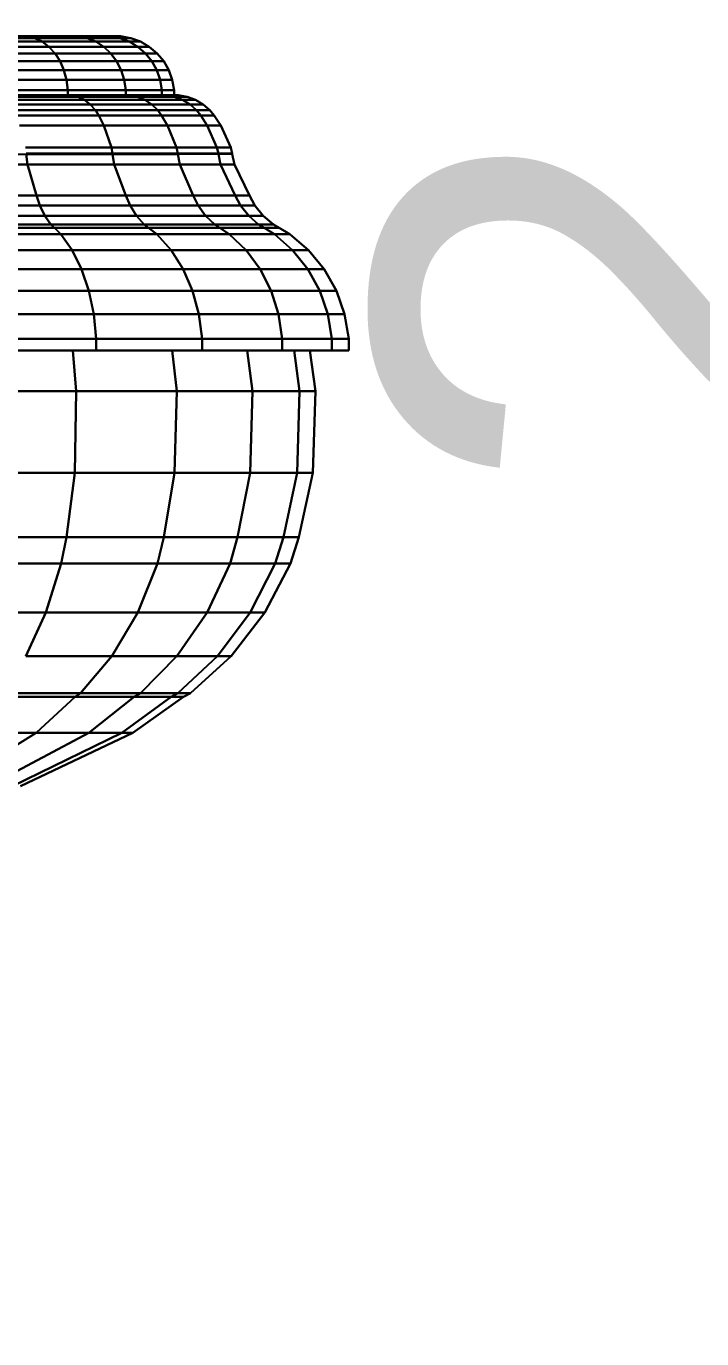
# Model space of a CAD drawing. Header units: millimetres. Extents: x 4647 to 73915, y -13612 to -8141.
# Drawn here: x 12046.46 to 12063.85, y -10755.64 to -10721.85 of the extents above; entities that cross this region are included whole.
import ezdxf

# ---------------------------------------------------------------- set-up
doc = ezdxf.new("R2010")
doc.units = ezdxf.units.MM
doc.layers.add('a_wymiary', color=250, linetype='Continuous', lineweight=9)
doc.layers.add('Furniture & Equipment', color=7, linetype='Continuous')
doc.styles.get("Standard").update_dxf_attribs({"font": 'arial.ttf'})
doc.dimstyles.new('1-100', dxfattribs={"dimtxt": 13, "dimasz": 15, "dimexe": 10, "dimexo": 20, "dimgap": 5, "dimtad": 1, "dimdec": 1, "dimrnd": 0.5, "dimtxsty": 'Standard', "dimblk": 'ARCHTICK', "dimcen": 0.09, "dimdle": 10, "dimadec": 0, "dimazin": 0, "dimtfac": 1, "dimtdec": 1, "dimtofl": 0, "dimtmove": 0, "dimatfit": 3, "dimfxl": 10, "dimfxlon": 1, "dimtolj": 1, "dimtzin": 0, "dimarcsym": 0})

# ---------------------------------------------------------------- blocks, each defined once
blk = doc.blocks.new('_ArchTick')
at = {"color": 0, "linetype": 'ByBlock', "const_width": 0.15}
blk.add_lwpolyline([(-0.5, -0.5), (0.5, 0.5)], dxfattribs=at)
blk = doc.blocks.new('*D831')
at = {"layer": 'a_wymiary', "color": 0, "lineweight": -2, "transparency": 16777216}
for p, q in [((12075.96, -10768.569), (12075.96, -10704.582)), ((12091.977, -10768.569), (12065.96, -10768.569)), ((12091.977, -10771.069), (12065.96, -10771.069)), ((12075.96, -10771.069), (12075.96, -10786.069))]:
    blk.add_line(p, q, dxfattribs=at)
at = {"layer": 'DEFPOINTS', "color": 0, "transparency": 16777216}
for p in [(12075.96, -10768.569), (12111.977, -10768.569), (12111.977, -10771.069)]:
    blk.add_point(p, dxfattribs=at)
at = {"layer": 'a_wymiary', "color": 0, "lineweight": -2, "transparency": 16777216, "xscale": 15, "yscale": 15, "zscale": 15}
for p, rotation in [((12075.96, -10768.569), 270), ((12075.96, -10771.069), 90)]:
    blk.add_blockref('_ArchTick', p, dxfattribs=dict(at, rotation=rotation))
at = {"layer": 'a_wymiary', "color": 0, "transparency": 16777216, "insert": (12063.147, -10721.575), "char_height": 13, "attachment_point": 5, "rotation": 90}
blk.add_mtext('\\A1;2,5', dxfattribs=at)

msp = doc.modelspace()

# ---------------------------------------------------------------- linework, layer by layer
for p, q in [((12046.484, -10722.104), (12044.742, -10722.104)), ((12046.683, -10722.15), (12044.897, -10722.15)), ((12044.897, -10722.15), (12046.683, -10722.15)), ((12046.872, -10722.241), (12045.045, -10722.241)), ((12045.045, -10722.241), (12046.872, -10722.241)), ((12047.046, -10722.373), (12045.181, -10722.373)), ((12045.181, -10722.373), (12047.046, -10722.373)), ((12046.683, -10722.15), (12046.484, -10722.104)), ((12046.484, -10722.104), (12046.683, -10722.15)), ((12047.8, -10722.104), (12046.484, -10722.104)), ((12046.872, -10722.241), (12046.683, -10722.15)), ((12046.683, -10722.15), (12046.872, -10722.241)), ((12048.031, -10722.15), (12046.683, -10722.15)), ((12046.683, -10722.15), (12048.031, -10722.15)), ((12047.046, -10722.373), (12046.872, -10722.241)), ((12046.872, -10722.241), (12047.046, -10722.373)), ((12048.251, -10722.241), (12046.872, -10722.241)), ((12046.872, -10722.241), (12048.251, -10722.241)), ((12047.201, -10722.544), (12047.046, -10722.373)), ((12047.046, -10722.373), (12047.201, -10722.544)), ((12048.455, -10722.373), (12047.046, -10722.373)), ((12047.046, -10722.373), (12048.455, -10722.373)), ((12048.031, -10722.15), (12047.8, -10722.104)), ((12047.8, -10722.104), (12048.031, -10722.15)), ((12048.618, -10722.104), (12047.8, -10722.104)), ((12048.251, -10722.241), (12048.031, -10722.15)), ((12048.031, -10722.15), (12048.251, -10722.241)), ((12048.87, -10722.15), (12048.031, -10722.15)), ((12048.031, -10722.15), (12048.87, -10722.15)), ((12048.455, -10722.373), (12048.251, -10722.241)), ((12048.251, -10722.241), (12048.455, -10722.373)), ((12049.11, -10722.241), (12048.251, -10722.241)), ((12048.251, -10722.241), (12049.11, -10722.241)), ((12048.635, -10722.544), (12048.455, -10722.373)), ((12048.455, -10722.373), (12048.635, -10722.544)), ((12049.331, -10722.373), (12048.455, -10722.373)), ((12048.455, -10722.373), (12049.331, -10722.373)), ((12048.87, -10722.15), (12048.618, -10722.104)), ((12048.618, -10722.104), (12048.87, -10722.15)), ((12048.896, -10722.104), (12048.618, -10722.104)), ((12049.11, -10722.241), (12048.87, -10722.15)), ((12048.87, -10722.15), (12049.11, -10722.241)), ((12049.154, -10722.15), (12048.87, -10722.15)), ((12048.87, -10722.15), (12049.154, -10722.15)), ((12049.154, -10722.15), (12048.896, -10722.104)), ((12049.331, -10722.373), (12049.11, -10722.241)), ((12049.11, -10722.241), (12049.331, -10722.373)), ((12049.401, -10722.241), (12049.11, -10722.241)), ((12049.11, -10722.241), (12049.401, -10722.241)), ((12049.401, -10722.241), (12049.154, -10722.15)), ((12049.527, -10722.544), (12049.331, -10722.373)), ((12049.331, -10722.373), (12049.527, -10722.544)), ((12049.628, -10722.373), (12049.331, -10722.373)), ((12049.331, -10722.373), (12049.628, -10722.373)), ((12049.628, -10722.373), (12049.401, -10722.241)), ((12049.829, -10722.544), (12049.628, -10722.373)), ((12047.201, -10722.544), (12045.302, -10722.544)), ((12045.302, -10722.544), (12047.201, -10722.544)), ((12047.33, -10722.747), (12047.201, -10722.544)), ((12047.201, -10722.544), (12047.33, -10722.747)), ((12048.635, -10722.544), (12047.201, -10722.544)), ((12047.201, -10722.544), (12048.635, -10722.544)), ((12048.785, -10722.747), (12048.635, -10722.544)), ((12048.635, -10722.544), (12048.785, -10722.747)), ((12049.527, -10722.544), (12048.635, -10722.544)), ((12048.635, -10722.544), (12049.527, -10722.544)), ((12049.691, -10722.747), (12049.527, -10722.544)), ((12049.527, -10722.544), (12049.691, -10722.747)), ((12049.829, -10722.544), (12049.527, -10722.544)), ((12049.527, -10722.544), (12049.829, -10722.544)), ((12049.998, -10722.747), (12049.829, -10722.544)), ((12047.33, -10722.747), (12045.403, -10722.747)), ((12045.403, -10722.747), (12047.33, -10722.747)), ((12047.431, -10722.977), (12045.482, -10722.977)), ((12045.482, -10722.977), (12047.431, -10722.977)), ((12047.431, -10722.977), (12047.33, -10722.747)), ((12047.33, -10722.747), (12047.431, -10722.977)), ((12048.785, -10722.747), (12047.33, -10722.747)), ((12047.33, -10722.747), (12048.785, -10722.747)), ((12047.5, -10723.226), (12047.431, -10722.977)), ((12047.431, -10722.977), (12047.5, -10723.226)), ((12048.903, -10722.977), (12047.431, -10722.977)), ((12047.431, -10722.977), (12048.903, -10722.977)), ((12048.903, -10722.977), (12048.785, -10722.747)), ((12048.785, -10722.747), (12048.903, -10722.977)), ((12049.691, -10722.747), (12048.785, -10722.747)), ((12048.785, -10722.747), (12049.691, -10722.747)), ((12048.983, -10723.226), (12048.903, -10722.977)), ((12048.903, -10722.977), (12048.983, -10723.226)), ((12049.819, -10722.977), (12048.903, -10722.977)), ((12048.903, -10722.977), (12049.819, -10722.977)), ((12049.819, -10722.977), (12049.691, -10722.747)), ((12049.691, -10722.747), (12049.819, -10722.977)), ((12049.998, -10722.747), (12049.691, -10722.747)), ((12049.691, -10722.747), (12049.998, -10722.747)), ((12049.906, -10723.226), (12049.819, -10722.977)), ((12049.819, -10722.977), (12049.906, -10723.226)), ((12050.129, -10722.977), (12049.819, -10722.977)), ((12049.819, -10722.977), (12050.129, -10722.977)), ((12050.129, -10722.977), (12049.998, -10722.747)), ((12050.219, -10723.226), (12050.129, -10722.977)), ((12047.5, -10723.226), (12045.536, -10723.226)), ((12045.536, -10723.226), (12047.5, -10723.226)), ((12047.535, -10723.487), (12047.5, -10723.226)), ((12047.5, -10723.226), (12047.535, -10723.487)), ((12048.983, -10723.226), (12047.5, -10723.226)), ((12047.5, -10723.226), (12048.983, -10723.226)), ((12049.024, -10723.487), (12048.983, -10723.226)), ((12048.983, -10723.226), (12049.024, -10723.487)), ((12049.906, -10723.226), (12048.983, -10723.226)), ((12048.983, -10723.226), (12049.906, -10723.226)), ((12049.95, -10723.487), (12049.906, -10723.226)), ((12049.906, -10723.226), (12049.95, -10723.487)), ((12050.219, -10723.226), (12049.906, -10723.226)), ((12049.906, -10723.226), (12050.219, -10723.226)), ((12050.265, -10723.487), (12050.219, -10723.226)), ((12047.535, -10723.487), (12045.563, -10723.487)), ((12045.563, -10723.487), (12047.535, -10723.487)), ((12045.563, -10723.62), (12047.535, -10723.62)), ((12047.622, -10723.621), (12045.631, -10723.621)), ((12047.794, -10723.663), (12045.766, -10723.663)), ((12045.766, -10723.663), (12047.794, -10723.663)), ((12047.957, -10723.743), (12045.893, -10723.743)), ((12045.893, -10723.743), (12047.957, -10723.743)), ((12047.535, -10723.62), (12047.535, -10723.487)), ((12047.535, -10723.487), (12047.535, -10723.62)), ((12049.024, -10723.487), (12047.535, -10723.487)), ((12047.535, -10723.487), (12049.024, -10723.487)), ((12047.535, -10723.62), (12049.024, -10723.62)), ((12047.794, -10723.663), (12047.622, -10723.621)), ((12047.622, -10723.621), (12047.794, -10723.663)), ((12049.126, -10723.621), (12047.622, -10723.621)), ((12047.957, -10723.743), (12047.794, -10723.663)), ((12047.794, -10723.663), (12047.957, -10723.743)), ((12049.326, -10723.663), (12047.794, -10723.663)), ((12047.794, -10723.663), (12049.326, -10723.663)), ((12048.108, -10723.86), (12047.957, -10723.743)), ((12047.957, -10723.743), (12048.108, -10723.86)), ((12049.516, -10723.743), (12047.957, -10723.743)), ((12047.957, -10723.743), (12049.516, -10723.743)), ((12049.024, -10723.62), (12049.024, -10723.487)), ((12049.024, -10723.487), (12049.024, -10723.62)), ((12049.95, -10723.487), (12049.024, -10723.487)), ((12049.024, -10723.487), (12049.95, -10723.487)), ((12049.024, -10723.62), (12049.95, -10723.62)), ((12049.326, -10723.663), (12049.126, -10723.621)), ((12049.126, -10723.621), (12049.326, -10723.663)), ((12050.061, -10723.621), (12049.126, -10723.621)), ((12049.516, -10723.743), (12049.326, -10723.663)), ((12049.326, -10723.663), (12049.516, -10723.743)), ((12050.279, -10723.663), (12049.326, -10723.663)), ((12049.326, -10723.663), (12050.279, -10723.663)), ((12049.691, -10723.86), (12049.516, -10723.743)), ((12049.516, -10723.743), (12049.691, -10723.86)), ((12050.486, -10723.743), (12049.516, -10723.743)), ((12049.516, -10723.743), (12050.486, -10723.743)), ((12049.95, -10723.62), (12049.95, -10723.487)), ((12049.95, -10723.487), (12049.95, -10723.62)), ((12050.265, -10723.487), (12049.95, -10723.487)), ((12049.95, -10723.487), (12050.265, -10723.487)), ((12049.95, -10723.62), (12050.265, -10723.62)), ((12050.279, -10723.663), (12050.061, -10723.621)), ((12050.061, -10723.621), (12050.279, -10723.663)), ((12050.378, -10723.621), (12050.061, -10723.621)), ((12050.265, -10723.62), (12050.265, -10723.487)), ((12050.486, -10723.743), (12050.279, -10723.663)), ((12050.279, -10723.663), (12050.486, -10723.743)), ((12050.602, -10723.663), (12050.279, -10723.663)), ((12050.279, -10723.663), (12050.602, -10723.663)), ((12050.602, -10723.663), (12050.378, -10723.621)), ((12050.677, -10723.86), (12050.486, -10723.743)), ((12050.486, -10723.743), (12050.677, -10723.86)), ((12050.815, -10723.743), (12050.486, -10723.743)), ((12050.486, -10723.743), (12050.815, -10723.743)), ((12050.815, -10723.743), (12050.602, -10723.663)), ((12051.011, -10723.86), (12050.815, -10723.743)), ((12048.108, -10723.86), (12046.011, -10723.86)), ((12046.011, -10723.86), (12048.108, -10723.86)), ((12048.241, -10724.009), (12046.115, -10724.009)), ((12046.115, -10724.009), (12048.241, -10724.009)), ((12048.241, -10724.009), (12048.108, -10723.86)), ((12048.108, -10723.86), (12048.241, -10724.009)), ((12049.691, -10723.86), (12048.108, -10723.86)), ((12048.108, -10723.86), (12049.691, -10723.86)), ((12048.325, -10724.146), (12048.241, -10724.009)), ((12048.241, -10724.009), (12048.325, -10724.146)), ((12049.846, -10724.009), (12048.241, -10724.009)), ((12048.241, -10724.009), (12049.846, -10724.009)), ((12049.846, -10724.009), (12049.691, -10723.86)), ((12049.691, -10723.86), (12049.846, -10724.009)), ((12050.677, -10723.86), (12049.691, -10723.86)), ((12049.691, -10723.86), (12050.677, -10723.86)), ((12049.944, -10724.146), (12049.846, -10724.009)), ((12049.846, -10724.009), (12049.944, -10724.146)), ((12050.845, -10724.009), (12049.846, -10724.009)), ((12049.846, -10724.009), (12050.845, -10724.009)), ((12050.845, -10724.009), (12050.677, -10723.86)), ((12050.677, -10723.86), (12050.845, -10724.009)), ((12051.011, -10723.86), (12050.677, -10723.86)), ((12050.677, -10723.86), (12051.011, -10723.86)), ((12050.952, -10724.146), (12050.845, -10724.009)), ((12050.845, -10724.009), (12050.952, -10724.146)), ((12051.184, -10724.009), (12050.845, -10724.009)), ((12050.845, -10724.009), (12051.184, -10724.009)), ((12051.184, -10724.009), (12051.011, -10723.86)), ((12051.294, -10724.146), (12051.184, -10724.009)), ((12048.325, -10724.146), (12046.181, -10724.146)), ((12046.181, -10724.146), (12048.325, -10724.146)), ((12048.459, -10724.402), (12046.285, -10724.402)), ((12046.285, -10724.402), (12048.459, -10724.402)), ((12048.459, -10724.402), (12048.325, -10724.146)), ((12048.325, -10724.146), (12048.459, -10724.402)), ((12049.944, -10724.146), (12048.325, -10724.146)), ((12048.325, -10724.146), (12049.944, -10724.146)), ((12048.655, -10724.966), (12048.459, -10724.402)), ((12048.459, -10724.402), (12048.655, -10724.966)), ((12050.1, -10724.402), (12048.459, -10724.402)), ((12048.459, -10724.402), (12050.1, -10724.402)), ((12050.1, -10724.402), (12049.944, -10724.146)), ((12049.944, -10724.146), (12050.1, -10724.402)), ((12050.952, -10724.146), (12049.944, -10724.146)), ((12049.944, -10724.146), (12050.952, -10724.146)), ((12050.328, -10724.966), (12050.1, -10724.402)), ((12050.1, -10724.402), (12050.328, -10724.966)), ((12051.121, -10724.402), (12050.1, -10724.402)), ((12050.1, -10724.402), (12051.121, -10724.402)), ((12051.121, -10724.402), (12050.952, -10724.146)), ((12050.952, -10724.146), (12051.121, -10724.402)), ((12051.294, -10724.146), (12050.952, -10724.146)), ((12050.952, -10724.146), (12051.294, -10724.146)), ((12051.37, -10724.966), (12051.121, -10724.402)), ((12051.121, -10724.402), (12051.37, -10724.966)), ((12051.468, -10724.402), (12051.121, -10724.402)), ((12051.121, -10724.402), (12051.468, -10724.402)), ((12051.468, -10724.402), (12051.294, -10724.146)), ((12051.723, -10724.966), (12051.468, -10724.402)), ((12048.655, -10724.966), (12046.438, -10724.966)), ((12046.438, -10724.966), (12048.655, -10724.966)), ((12048.684, -10725.125), (12048.655, -10724.966)), ((12048.655, -10724.966), (12048.684, -10725.125)), ((12050.328, -10724.966), (12048.655, -10724.966)), ((12048.655, -10724.966), (12050.328, -10724.966)), ((12050.362, -10725.125), (12050.328, -10724.966)), ((12050.328, -10724.966), (12050.362, -10725.125)), ((12051.37, -10724.966), (12050.328, -10724.966)), ((12050.328, -10724.966), (12051.37, -10724.966)), ((12051.407, -10725.125), (12051.37, -10724.966)), ((12051.37, -10724.966), (12051.407, -10725.125)), ((12051.723, -10724.966), (12051.37, -10724.966)), ((12051.37, -10724.966), (12051.723, -10724.966)), ((12051.761, -10725.125), (12051.723, -10724.966)), ((12046.496, -10725.408), (12042.685, -10725.408)), ((12042.685, -10725.408), (12046.496, -10725.408)), ((12046.461, -10725.125), (12048.684, -10725.125)), ((12046.496, -10725.408), (12046.461, -10725.139)), ((12046.461, -10725.139), (12046.496, -10725.408)), ((12048.684, -10725.139), (12046.461, -10725.139)), ((12046.728, -10726.205), (12046.496, -10725.408)), ((12046.496, -10725.408), (12046.728, -10726.205)), ((12048.728, -10725.408), (12046.496, -10725.408)), ((12046.496, -10725.408), (12048.728, -10725.408)), ((12048.684, -10725.125), (12050.362, -10725.125)), ((12048.728, -10725.408), (12048.684, -10725.139)), ((12048.684, -10725.139), (12048.728, -10725.408)), ((12050.362, -10725.139), (12048.684, -10725.139)), ((12049.025, -10726.205), (12048.728, -10725.408)), ((12048.728, -10725.408), (12049.025, -10726.205)), ((12050.414, -10725.408), (12048.728, -10725.408)), ((12048.728, -10725.408), (12050.414, -10725.408)), ((12050.362, -10725.125), (12051.407, -10725.125)), ((12050.414, -10725.408), (12050.362, -10725.139)), ((12050.362, -10725.139), (12050.414, -10725.408)), ((12051.407, -10725.139), (12050.362, -10725.139)), ((12050.76, -10726.205), (12050.414, -10725.408)), ((12050.414, -10725.408), (12050.76, -10726.205)), ((12051.463, -10725.408), (12050.414, -10725.408)), ((12050.414, -10725.408), (12051.463, -10725.408)), ((12051.407, -10725.125), (12051.761, -10725.125)), ((12051.463, -10725.408), (12051.407, -10725.139)), ((12051.407, -10725.139), (12051.463, -10725.408)), ((12051.761, -10725.139), (12051.407, -10725.139)), ((12051.839, -10726.205), (12051.463, -10725.408)), ((12051.463, -10725.408), (12051.839, -10726.205)), ((12051.819, -10725.408), (12051.463, -10725.408)), ((12051.463, -10725.408), (12051.819, -10725.408)), ((12051.819, -10725.408), (12051.761, -10725.139)), ((12052.206, -10726.205), (12051.819, -10725.408)), ((12046.728, -10726.205), (12042.83, -10726.205)), ((12042.83, -10726.205), (12046.728, -10726.205)), ((12046.812, -10726.462), (12046.728, -10726.205)), ((12046.728, -10726.205), (12046.812, -10726.462)), ((12049.025, -10726.205), (12046.728, -10726.205)), ((12046.728, -10726.205), (12049.025, -10726.205)), ((12049.133, -10726.462), (12049.025, -10726.205)), ((12049.025, -10726.205), (12049.133, -10726.462)), ((12050.76, -10726.205), (12049.025, -10726.205)), ((12049.025, -10726.205), (12050.76, -10726.205)), ((12050.886, -10726.462), (12050.76, -10726.205)), ((12050.76, -10726.205), (12050.886, -10726.462)), ((12051.839, -10726.205), (12050.76, -10726.205)), ((12050.76, -10726.205), (12051.839, -10726.205)), ((12051.976, -10726.462), (12051.839, -10726.205)), ((12051.839, -10726.205), (12051.976, -10726.462)), ((12052.206, -10726.205), (12051.839, -10726.205)), ((12051.839, -10726.205), (12052.206, -10726.205)), ((12052.346, -10726.462), (12052.206, -10726.205)), ((12046.812, -10726.462), (12042.883, -10726.462)), ((12042.883, -10726.462), (12046.812, -10726.462)), ((12046.942, -10726.726), (12042.965, -10726.726)), ((12042.965, -10726.726), (12046.942, -10726.726)), ((12046.942, -10726.726), (12046.812, -10726.462)), ((12046.812, -10726.462), (12046.942, -10726.726)), ((12049.133, -10726.462), (12046.812, -10726.462)), ((12046.812, -10726.462), (12049.133, -10726.462)), ((12047.097, -10726.948), (12046.942, -10726.726)), ((12046.942, -10726.726), (12047.097, -10726.948)), ((12049.299, -10726.726), (12046.942, -10726.726)), ((12046.942, -10726.726), (12049.299, -10726.726)), ((12049.299, -10726.726), (12049.133, -10726.462)), ((12049.133, -10726.462), (12049.299, -10726.726)), ((12050.886, -10726.462), (12049.133, -10726.462)), ((12049.133, -10726.462), (12050.886, -10726.462)), ((12049.498, -10726.948), (12049.299, -10726.726)), ((12049.299, -10726.726), (12049.498, -10726.948)), ((12051.079, -10726.726), (12049.299, -10726.726)), ((12049.299, -10726.726), (12051.079, -10726.726)), ((12051.079, -10726.726), (12050.886, -10726.462)), ((12050.886, -10726.462), (12051.079, -10726.726)), ((12051.976, -10726.462), (12050.886, -10726.462)), ((12050.886, -10726.462), (12051.976, -10726.462)), ((12051.311, -10726.948), (12051.079, -10726.726)), ((12051.079, -10726.726), (12051.311, -10726.948)), ((12052.187, -10726.726), (12051.079, -10726.726)), ((12051.079, -10726.726), (12052.187, -10726.726)), ((12052.187, -10726.726), (12051.976, -10726.462)), ((12051.976, -10726.462), (12052.187, -10726.726)), ((12052.346, -10726.462), (12051.976, -10726.462)), ((12051.976, -10726.462), (12052.346, -10726.462)), ((12052.439, -10726.948), (12052.187, -10726.726)), ((12052.187, -10726.726), (12052.439, -10726.948)), ((12052.563, -10726.726), (12052.187, -10726.726)), ((12052.187, -10726.726), (12052.563, -10726.726)), ((12052.563, -10726.726), (12052.346, -10726.462)), ((12052.822, -10726.948), (12052.563, -10726.726)), ((12047.097, -10726.948), (12043.062, -10726.948)), ((12043.062, -10726.948), (12047.097, -10726.948)), ((12047.185, -10727.034), (12043.117, -10727.034)), ((12043.117, -10727.034), (12047.185, -10727.034)), ((12047.185, -10727.034), (12047.097, -10726.948)), ((12047.097, -10726.948), (12047.185, -10727.034)), ((12049.498, -10726.948), (12047.097, -10726.948)), ((12047.097, -10726.948), (12049.498, -10726.948)), ((12047.349, -10727.196), (12047.185, -10727.034)), ((12047.185, -10727.034), (12047.349, -10727.196)), ((12049.611, -10727.034), (12047.185, -10727.034)), ((12047.185, -10727.034), (12049.611, -10727.034)), ((12049.611, -10727.034), (12049.498, -10726.948)), ((12049.498, -10726.948), (12049.611, -10727.034)), ((12051.311, -10726.948), (12049.498, -10726.948)), ((12049.498, -10726.948), (12051.311, -10726.948)), ((12049.821, -10727.196), (12049.611, -10727.034)), ((12049.611, -10727.034), (12049.821, -10727.196)), ((12051.442, -10727.034), (12049.611, -10727.034)), ((12049.611, -10727.034), (12051.442, -10727.034)), ((12051.442, -10727.034), (12051.311, -10726.948)), ((12051.311, -10726.948), (12051.442, -10727.034)), ((12052.439, -10726.948), (12051.311, -10726.948)), ((12051.311, -10726.948), (12052.439, -10726.948)), ((12051.687, -10727.196), (12051.442, -10727.034)), ((12051.442, -10727.034), (12051.687, -10727.196)), ((12052.582, -10727.034), (12051.442, -10727.034)), ((12051.442, -10727.034), (12052.582, -10727.034)), ((12052.582, -10727.034), (12052.439, -10726.948)), ((12052.439, -10726.948), (12052.582, -10727.034)), ((12052.822, -10726.948), (12052.439, -10726.948)), ((12052.439, -10726.948), (12052.822, -10726.948)), ((12052.848, -10727.196), (12052.582, -10727.034)), ((12052.582, -10727.034), (12052.848, -10727.196)), ((12052.968, -10727.034), (12052.582, -10727.034)), ((12052.582, -10727.034), (12052.968, -10727.034)), ((12052.968, -10727.034), (12052.822, -10726.948)), ((12053.242, -10727.196), (12052.968, -10727.034)), ((12047.349, -10727.196), (12043.22, -10727.196)), ((12043.22, -10727.196), (12047.349, -10727.196)), ((12047.639, -10727.61), (12047.349, -10727.196)), ((12047.349, -10727.196), (12047.639, -10727.61)), ((12049.821, -10727.196), (12047.349, -10727.196)), ((12047.349, -10727.196), (12049.821, -10727.196)), ((12050.191, -10727.61), (12049.821, -10727.196)), ((12049.821, -10727.196), (12050.191, -10727.61)), ((12051.687, -10727.196), (12049.821, -10727.196)), ((12049.821, -10727.196), (12051.687, -10727.196)), ((12052.118, -10727.61), (12051.687, -10727.196)), ((12051.687, -10727.196), (12052.118, -10727.61)), ((12052.848, -10727.196), (12051.687, -10727.196)), ((12051.687, -10727.196), (12052.848, -10727.196)), ((12053.318, -10727.61), (12052.848, -10727.196)), ((12052.848, -10727.196), (12053.318, -10727.61)), ((12053.242, -10727.196), (12052.848, -10727.196)), ((12052.848, -10727.196), (12053.242, -10727.196)), ((12053.725, -10727.61), (12053.242, -10727.196)), ((12047.639, -10727.61), (12043.402, -10727.61)), ((12043.402, -10727.61), (12047.639, -10727.61)), ((12047.882, -10728.103), (12047.639, -10727.61)), ((12047.639, -10727.61), (12047.882, -10728.103)), ((12050.191, -10727.61), (12047.639, -10727.61)), ((12047.639, -10727.61), (12050.191, -10727.61)), ((12050.502, -10728.103), (12050.191, -10727.61)), ((12050.191, -10727.61), (12050.502, -10728.103)), ((12052.118, -10727.61), (12050.191, -10727.61)), ((12050.191, -10727.61), (12052.118, -10727.61)), ((12052.48, -10728.103), (12052.118, -10727.61)), ((12052.118, -10727.61), (12052.48, -10728.103)), ((12053.318, -10727.61), (12052.118, -10727.61)), ((12052.118, -10727.61), (12053.318, -10727.61)), ((12053.711, -10728.103), (12053.318, -10727.61)), ((12053.318, -10727.61), (12053.711, -10728.103)), ((12053.725, -10727.61), (12053.318, -10727.61)), ((12053.318, -10727.61), (12053.725, -10727.61)), ((12054.129, -10728.103), (12053.725, -10727.61)), ((12047.882, -10728.103), (12043.555, -10728.103)), ((12043.555, -10728.103), (12047.882, -10728.103)), ((12048.07, -10728.659), (12047.882, -10728.103)), ((12047.882, -10728.103), (12048.07, -10728.659)), ((12050.502, -10728.103), (12047.882, -10728.103)), ((12047.882, -10728.103), (12050.502, -10728.103)), ((12050.743, -10728.659), (12050.502, -10728.103)), ((12050.502, -10728.103), (12050.743, -10728.659)), ((12052.48, -10728.103), (12050.502, -10728.103)), ((12050.502, -10728.103), (12052.48, -10728.103)), ((12052.761, -10728.659), (12052.48, -10728.103)), ((12052.48, -10728.103), (12052.761, -10728.659)), ((12053.711, -10728.103), (12052.48, -10728.103)), ((12052.48, -10728.103), (12053.711, -10728.103)), ((12054.016, -10728.659), (12053.711, -10728.103)), ((12053.711, -10728.103), (12054.016, -10728.659)), ((12054.129, -10728.103), (12053.711, -10728.103)), ((12053.711, -10728.103), (12054.129, -10728.103)), ((12054.443, -10728.659), (12054.129, -10728.103)), ((12048.07, -10728.659), (12043.673, -10728.659)), ((12043.673, -10728.659), (12048.07, -10728.659)), ((12048.198, -10729.261), (12048.07, -10728.659)), ((12048.07, -10728.659), (12048.198, -10729.261)), ((12050.743, -10728.659), (12048.07, -10728.659)), ((12048.07, -10728.659), (12050.743, -10728.659)), ((12050.906, -10729.261), (12050.743, -10728.659)), ((12050.743, -10728.659), (12050.906, -10729.261)), ((12052.761, -10728.659), (12050.743, -10728.659)), ((12050.743, -10728.659), (12052.761, -10728.659)), ((12052.952, -10729.261), (12052.761, -10728.659)), ((12052.761, -10728.659), (12052.952, -10729.261)), ((12054.016, -10728.659), (12052.761, -10728.659)), ((12052.761, -10728.659), (12054.016, -10728.659)), ((12054.224, -10729.261), (12054.016, -10728.659)), ((12054.016, -10728.659), (12054.224, -10729.261)), ((12054.443, -10728.659), (12054.016, -10728.659)), ((12054.016, -10728.659), (12054.443, -10728.659)), ((12054.656, -10729.261), (12054.443, -10728.659)), ((12048.198, -10729.261), (12043.753, -10729.261)), ((12043.753, -10729.261), (12048.198, -10729.261)), ((12048.262, -10729.892), (12048.198, -10729.261)), ((12048.198, -10729.261), (12048.262, -10729.892)), ((12050.906, -10729.261), (12048.198, -10729.261)), ((12048.198, -10729.261), (12050.906, -10729.261)), ((12050.988, -10729.892), (12050.906, -10729.261)), ((12050.906, -10729.261), (12050.988, -10729.892)), ((12052.952, -10729.261), (12050.906, -10729.261)), ((12050.906, -10729.261), (12052.952, -10729.261)), ((12053.047, -10729.892), (12052.952, -10729.261)), ((12052.952, -10729.261), (12053.047, -10729.892)), ((12054.224, -10729.261), (12052.952, -10729.261)), ((12052.952, -10729.261), (12054.224, -10729.261)), ((12054.328, -10729.892), (12054.224, -10729.261)), ((12054.224, -10729.261), (12054.328, -10729.892)), ((12054.656, -10729.261), (12054.224, -10729.261)), ((12054.224, -10729.261), (12054.656, -10729.261)), ((12054.763, -10729.892), (12054.656, -10729.261)), ((12048.262, -10729.892), (12043.793, -10729.892)), ((12043.793, -10729.892), (12048.262, -10729.892)), ((12048.261, -10730.192), (12048.262, -10729.892)), ((12048.262, -10729.892), (12048.261, -10730.192)), ((12050.988, -10729.892), (12048.262, -10729.892)), ((12048.262, -10729.892), (12050.988, -10729.892)), ((12050.987, -10730.192), (12050.988, -10729.892)), ((12050.988, -10729.892), (12050.987, -10730.192)), ((12053.047, -10729.892), (12050.988, -10729.892)), ((12050.988, -10729.892), (12053.047, -10729.892)), ((12053.045, -10730.192), (12053.047, -10729.892)), ((12053.047, -10729.892), (12053.045, -10730.192)), ((12054.328, -10729.892), (12053.047, -10729.892)), ((12053.047, -10729.892), (12054.328, -10729.892)), ((12054.326, -10730.192), (12054.328, -10729.892)), ((12054.328, -10729.892), (12054.326, -10730.192)), ((12054.763, -10729.892), (12054.328, -10729.892)), ((12054.328, -10729.892), (12054.763, -10729.892)), ((12054.761, -10730.192), (12054.763, -10729.892)), ((12047.661, -10730.192), (12043.416, -10730.192)), ((12043.793, -10730.192), (12048.261, -10730.192)), ((12047.75, -10731.237), (12047.661, -10730.192)), ((12047.661, -10730.192), (12047.75, -10731.237)), ((12050.219, -10730.192), (12047.661, -10730.192)), ((12048.261, -10730.192), (12050.987, -10730.192)), ((12050.333, -10731.237), (12050.219, -10730.192)), ((12050.219, -10730.192), (12050.333, -10731.237)), ((12052.151, -10730.192), (12050.219, -10730.192)), ((12050.987, -10730.192), (12053.045, -10730.192)), ((12052.283, -10731.237), (12052.151, -10730.192)), ((12052.151, -10730.192), (12052.283, -10731.237)), ((12053.353, -10730.192), (12052.151, -10730.192)), ((12053.045, -10730.192), (12054.326, -10730.192)), ((12053.497, -10731.237), (12053.353, -10730.192)), ((12053.353, -10730.192), (12053.497, -10731.237)), ((12053.761, -10730.192), (12053.353, -10730.192)), ((12053.909, -10731.237), (12053.761, -10730.192)), ((12054.326, -10730.192), (12054.761, -10730.192)), ((12047.75, -10731.237), (12043.472, -10731.237)), ((12043.472, -10731.237), (12047.75, -10731.237)), ((12047.709, -10733.346), (12047.75, -10731.237)), ((12047.75, -10731.237), (12047.709, -10733.346)), ((12050.333, -10731.237), (12047.75, -10731.237)), ((12047.75, -10731.237), (12050.333, -10731.237)), ((12050.281, -10733.346), (12050.333, -10731.237)), ((12050.333, -10731.237), (12050.281, -10733.346)), ((12052.283, -10731.237), (12050.333, -10731.237)), ((12050.333, -10731.237), (12052.283, -10731.237)), ((12052.223, -10733.346), (12052.283, -10731.237)), ((12052.283, -10731.237), (12052.223, -10733.346)), ((12053.497, -10731.237), (12052.283, -10731.237)), ((12052.283, -10731.237), (12053.497, -10731.237)), ((12053.431, -10733.346), (12053.497, -10731.237)), ((12053.497, -10731.237), (12053.431, -10733.346)), ((12053.909, -10731.237), (12053.497, -10731.237)), ((12053.497, -10731.237), (12053.909, -10731.237)), ((12053.841, -10733.346), (12053.909, -10731.237)), ((12047.709, -10733.346), (12043.446, -10733.346)), ((12043.446, -10733.346), (12047.709, -10733.346)), ((12047.493, -10734.997), (12047.709, -10733.346)), ((12047.709, -10733.346), (12047.493, -10734.997)), ((12050.281, -10733.346), (12047.709, -10733.346)), ((12047.709, -10733.346), (12050.281, -10733.346)), ((12050.005, -10734.997), (12050.281, -10733.346)), ((12050.281, -10733.346), (12050.005, -10734.997)), ((12052.223, -10733.346), (12050.281, -10733.346)), ((12050.281, -10733.346), (12052.223, -10733.346)), ((12051.901, -10734.997), (12052.223, -10733.346)), ((12052.223, -10733.346), (12051.901, -10734.997)), ((12053.431, -10733.346), (12052.223, -10733.346)), ((12052.223, -10733.346), (12053.431, -10733.346)), ((12053.081, -10734.997), (12053.431, -10733.346)), ((12053.431, -10733.346), (12053.081, -10734.997)), ((12053.841, -10733.346), (12053.431, -10733.346)), ((12053.431, -10733.346), (12053.841, -10733.346)), ((12053.481, -10734.997), (12053.841, -10733.346)), ((12047.493, -10734.997), (12043.311, -10734.997)), ((12043.311, -10734.997), (12047.493, -10734.997)), ((12047.363, -10735.676), (12047.493, -10734.997)), ((12047.493, -10734.997), (12047.363, -10735.676)), ((12050.005, -10734.997), (12047.493, -10734.997)), ((12047.493, -10734.997), (12050.005, -10734.997)), ((12049.838, -10735.676), (12050.005, -10734.997)), ((12050.005, -10734.997), (12049.838, -10735.676)), ((12051.901, -10734.997), (12050.005, -10734.997)), ((12050.005, -10734.997), (12051.901, -10734.997)), ((12051.707, -10735.676), (12051.901, -10734.997)), ((12051.901, -10734.997), (12051.707, -10735.676)), ((12053.081, -10734.997), (12051.901, -10734.997)), ((12051.901, -10734.997), (12053.081, -10734.997)), ((12052.869, -10735.676), (12053.081, -10734.997)), ((12053.081, -10734.997), (12052.869, -10735.676)), ((12053.481, -10734.997), (12053.081, -10734.997)), ((12053.081, -10734.997), (12053.481, -10734.997)), ((12053.264, -10735.676), (12053.481, -10734.997)), ((12047.363, -10735.676), (12043.229, -10735.676)), ((12043.229, -10735.676), (12047.363, -10735.676)), ((12046.966, -10736.936), (12047.363, -10735.676)), ((12047.363, -10735.676), (12046.966, -10736.936)), ((12049.838, -10735.676), (12047.363, -10735.676)), ((12047.363, -10735.676), (12049.838, -10735.676)), ((12049.33, -10736.936), (12049.838, -10735.676)), ((12049.838, -10735.676), (12049.33, -10736.936)), ((12051.707, -10735.676), (12049.838, -10735.676)), ((12049.838, -10735.676), (12051.707, -10735.676)), ((12051.115, -10736.936), (12051.707, -10735.676)), ((12051.707, -10735.676), (12051.115, -10736.936)), ((12052.869, -10735.676), (12051.707, -10735.676)), ((12051.707, -10735.676), (12052.869, -10735.676)), ((12052.226, -10736.936), (12052.869, -10735.676)), ((12052.869, -10735.676), (12052.226, -10736.936)), ((12052.603, -10736.936), (12053.264, -10735.676)), ((12053.264, -10735.676), (12052.869, -10735.676)), ((12052.869, -10735.676), (12053.264, -10735.676)), ((12046.966, -10736.936), (12042.98, -10736.936)), ((12042.98, -10736.936), (12046.966, -10736.936)), ((12046.446, -10738.062), (12046.966, -10736.936)), ((12046.966, -10736.936), (12046.446, -10738.062)), ((12049.33, -10736.936), (12046.966, -10736.936)), ((12046.966, -10736.936), (12049.33, -10736.936)), ((12048.664, -10738.062), (12049.33, -10736.936)), ((12049.33, -10736.936), (12048.664, -10738.062)), ((12051.115, -10736.936), (12049.33, -10736.936)), ((12049.33, -10736.936), (12051.115, -10736.936)), ((12050.339, -10738.062), (12051.115, -10736.936)), ((12051.115, -10736.936), (12050.339, -10738.062)), ((12052.226, -10736.936), (12051.115, -10736.936)), ((12051.115, -10736.936), (12052.226, -10736.936)), ((12051.381, -10738.062), (12052.226, -10736.936)), ((12052.226, -10736.936), (12051.381, -10738.062)), ((12051.735, -10738.062), (12052.603, -10736.936)), ((12052.603, -10736.936), (12052.226, -10736.936)), ((12052.226, -10736.936), (12052.603, -10736.936)), ((12048.664, -10738.062), (12046.446, -10738.062)), ((12046.446, -10738.062), (12048.664, -10738.062)), ((12047.859, -10739.018), (12048.664, -10738.062)), ((12048.664, -10738.062), (12047.859, -10739.018)), ((12050.339, -10738.062), (12048.664, -10738.062)), ((12048.664, -10738.062), (12050.339, -10738.062)), ((12049.402, -10739.018), (12050.339, -10738.062)), ((12050.339, -10738.062), (12049.402, -10739.018)), ((12051.381, -10738.062), (12050.339, -10738.062)), ((12050.339, -10738.062), (12051.381, -10738.062)), ((12050.362, -10739.018), (12051.381, -10738.062)), ((12051.381, -10738.062), (12050.362, -10739.018)), ((12050.687, -10739.018), (12051.735, -10738.062)), ((12051.735, -10738.062), (12051.381, -10738.062)), ((12051.381, -10738.062), (12051.735, -10738.062)), ((12047.722, -10739.113), (12045.709, -10739.113)), ((12045.709, -10739.113), (12047.722, -10739.113)), ((12047.859, -10739.018), (12045.817, -10739.018)), ((12045.817, -10739.018), (12047.859, -10739.018)), ((12046.72, -10740.04), (12047.722, -10739.113)), ((12047.722, -10739.113), (12046.72, -10740.04)), ((12047.722, -10739.113), (12047.859, -10739.018)), ((12047.859, -10739.018), (12047.722, -10739.113)), ((12049.241, -10739.113), (12047.722, -10739.113)), ((12047.722, -10739.113), (12049.241, -10739.113)), ((12049.402, -10739.018), (12047.859, -10739.018)), ((12047.859, -10739.018), (12049.402, -10739.018)), ((12048.074, -10740.04), (12049.241, -10739.113)), ((12049.241, -10739.113), (12048.074, -10740.04)), ((12048.917, -10740.04), (12050.187, -10739.113)), ((12050.187, -10739.113), (12048.917, -10740.04)), ((12049.203, -10740.04), (12050.508, -10739.113)), ((12049.241, -10739.113), (12049.402, -10739.018)), ((12049.402, -10739.018), (12049.241, -10739.113)), ((12050.187, -10739.113), (12049.241, -10739.113)), ((12049.241, -10739.113), (12050.187, -10739.113)), ((12050.362, -10739.018), (12049.402, -10739.018)), ((12049.402, -10739.018), (12050.362, -10739.018)), ((12050.187, -10739.113), (12050.362, -10739.018)), ((12050.362, -10739.018), (12050.187, -10739.113)), ((12050.508, -10739.113), (12050.187, -10739.113)), ((12050.187, -10739.113), (12050.508, -10739.113)), ((12050.687, -10739.018), (12050.362, -10739.018)), ((12050.362, -10739.018), (12050.687, -10739.018)), ((12050.508, -10739.113), (12050.687, -10739.018)), ((12044.502, -10741.41), (12046.72, -10740.04)), ((12046.72, -10740.04), (12044.502, -10741.41)), ((12046.72, -10740.04), (12044.926, -10740.04)), ((12044.926, -10740.04), (12046.72, -10740.04)), ((12045.491, -10741.41), (12048.074, -10740.04)), ((12048.074, -10740.04), (12045.491, -10741.41)), ((12046.106, -10741.41), (12048.917, -10740.04)), ((12048.917, -10740.04), (12046.111, -10741.408)), ((12046.315, -10741.41), (12049.203, -10740.04)), ((12048.074, -10740.04), (12046.72, -10740.04)), ((12046.72, -10740.04), (12048.074, -10740.04)), ((12048.917, -10740.04), (12048.074, -10740.04)), ((12048.074, -10740.04), (12048.917, -10740.04)), ((12049.203, -10740.04), (12048.917, -10740.04)), ((12048.917, -10740.04), (12049.203, -10740.04))]:
    msp.add_line(p, q)
at = {"layer": 'Furniture & Equipment', "color": 161, "lineweight": 25}
for p, q in [((12046.484, -10722.104), (12044.742, -10722.104)), ((12047.8, -10722.104), (12046.484, -10722.104)), ((12048.618, -10722.104), (12047.8, -10722.104)), ((12048.896, -10722.104), (12048.618, -10722.104)), ((12048.896, -10722.104), (12049.154, -10722.15)), ((12049.154, -10722.15), (12049.401, -10722.241)), ((12049.401, -10722.241), (12049.628, -10722.373)), ((12049.628, -10722.373), (12049.829, -10722.544)), ((12049.829, -10722.544), (12049.998, -10722.747)), ((12049.998, -10722.747), (12050.129, -10722.977)), ((12050.129, -10722.977), (12050.219, -10723.226)), ((12050.219, -10723.226), (12050.265, -10723.487)), ((12047.535, -10723.62), (12045.563, -10723.62)), ((12047.622, -10723.621), (12045.631, -10723.621)), ((12049.024, -10723.62), (12047.535, -10723.62)), ((12047.535, -10723.62), (12047.622, -10723.621)), ((12049.126, -10723.621), (12047.622, -10723.621)), ((12049.95, -10723.62), (12049.024, -10723.62)), ((12049.024, -10723.62), (12049.126, -10723.621)), ((12050.061, -10723.621), (12049.126, -10723.621)), ((12050.265, -10723.62), (12049.95, -10723.62)), ((12049.95, -10723.62), (12050.061, -10723.621)), ((12050.378, -10723.621), (12050.061, -10723.621)), ((12050.265, -10723.487), (12050.265, -10723.62)), ((12050.265, -10723.62), (12050.378, -10723.621)), ((12050.378, -10723.621), (12050.602, -10723.663)), ((12050.602, -10723.663), (12050.815, -10723.743)), ((12050.815, -10723.743), (12051.011, -10723.86)), ((12051.011, -10723.86), (12051.184, -10724.009)), ((12051.184, -10724.009), (12051.294, -10724.146)), ((12051.294, -10724.146), (12051.468, -10724.402)), ((12051.389, -10724.278), (12051.341, -10724.216)), ((12051.405, -10724.31), (12051.389, -10724.278)), ((12051.468, -10724.402), (12051.723, -10724.966)), ((12051.668, -10724.831), (12051.614, -10724.725)), ((12051.678, -10724.867), (12051.668, -10724.831)), ((12051.723, -10724.966), (12051.761, -10725.125)), ((12020.765, -10725.128), (12050.362, -10725.139)), ((12048.684, -10725.125), (12046.461, -10725.125)), ((12048.684, -10725.139), (12046.461, -10725.139)), ((12050.362, -10725.125), (12048.684, -10725.125)), ((12050.362, -10725.139), (12048.684, -10725.139)), ((12051.407, -10725.125), (12050.362, -10725.125)), ((12051.407, -10725.139), (12050.362, -10725.139)), ((12051.761, -10725.125), (12051.407, -10725.125)), ((12051.761, -10725.139), (12051.407, -10725.139)), ((12051.748, -10725.139), (12051.757, -10725.128)), ((12051.761, -10725.139), (12051.819, -10725.408)), ((12051.761, -10725.139), (12051.784, -10725.139)), ((12051.784, -10725.139), (12051.761, -10725.139)), ((12051.819, -10725.408), (12052.206, -10726.205)), ((12052.206, -10726.205), (12052.346, -10726.462)), ((12052.346, -10726.462), (12052.563, -10726.726)), ((12052.563, -10726.726), (12052.822, -10726.948)), ((12052.822, -10726.948), (12052.968, -10727.034)), ((12052.968, -10727.034), (12053.242, -10727.196)), ((12053.242, -10727.196), (12053.725, -10727.61)), ((12053.725, -10727.61), (12054.129, -10728.103)), ((12054.129, -10728.103), (12054.443, -10728.659)), ((12054.443, -10728.659), (12054.656, -10729.261)), ((12054.656, -10729.261), (12054.763, -10729.892)), ((12054.763, -10729.892), (12054.761, -10730.192)), ((12043.793, -10730.192), (12048.261, -10730.192)), ((12050.987, -10730.192), (12048.261, -10730.192)), ((12053.045, -10730.192), (12050.987, -10730.192)), ((12054.326, -10730.192), (12053.045, -10730.192)), ((12053.761, -10730.192), (12053.909, -10731.237)), ((12054.761, -10730.192), (12054.326, -10730.192)), ((12053.909, -10731.237), (12053.841, -10733.346)), ((12053.841, -10733.346), (12053.481, -10734.997)), ((12053.481, -10734.997), (12053.264, -10735.676)), ((12053.264, -10735.676), (12052.603, -10736.936)), ((12052.603, -10736.936), (12051.735, -10738.062)), ((12051.735, -10738.062), (12050.687, -10739.018)), ((12050.508, -10739.113), (12049.203, -10740.04)), ((12050.687, -10739.018), (12050.508, -10739.113)), ((12049.203, -10740.04), (12046.315, -10741.41))]:
    msp.add_line(p, q, dxfattribs=at)

# ---------------------------------------------------------------- dimensions: what is measured, and where the dimension line sits
at = {"layer": 'a_wymiary'}
dim = msp.add_linear_dim(base=(12075.96, -10768.569), p1=(12111.977, -10771.069), p2=(12111.977, -10768.569), angle=90, dimstyle='1-100', override={"dimfxl": 20}, dxfattribs=at)
dim.commit()
dim.dimension.update_dxf_attribs({"geometry": '*D831', "text_midpoint": (12063.147, -10721.575)})

doc.saveas('drawing.dxf')
